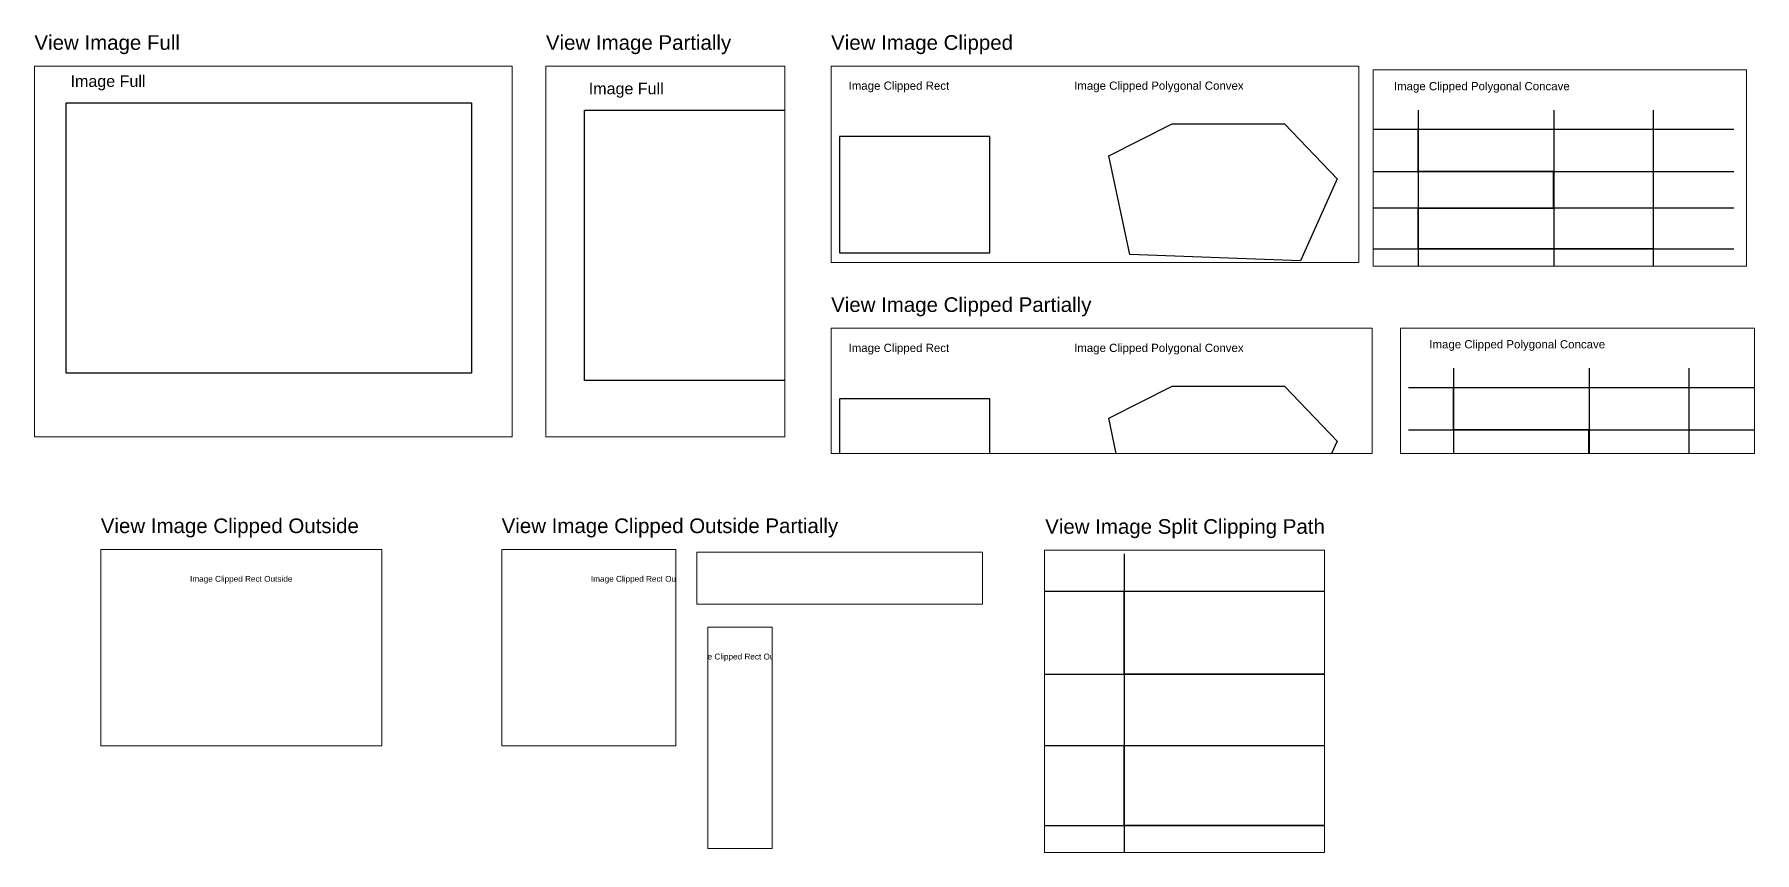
# Paper-space layout 'Layout1' of a CAD drawing. Header units: millimetres. Extents: x 1 to 22.2, y 10.9 to 20.9.
# The model-space entities are those that its viewports show. They can reach past a viewport. Long polylines and large blocks are cut down to what shows.
import ezdxf

# ---------------------------------------------------------------- set-up
doc = ezdxf.new("R2010")
doc.units = ezdxf.units.MM
doc.header["$XCLIPFRAME"] = 0
doc.styles.add('Notes', font='arial.ttf', dxfattribs={"height": 3})
doc.styles.get("Standard").update_dxf_attribs({"font": 'arial.ttf'})
picture_1 = doc.add_image_def('image1.jpg', size_in_pixel=(1000, 667))

msp = doc.modelspace()

# ---------------------------------------------------------------- linework, layer by layer
for p, q in [((16.08, 49.2), (16.08, 29.69)), ((32.62, 49.2), (32.62, 29.69)), ((44.73, 49.2), (44.73, 29.69)), ((10.6, 46.87), (54.55, 46.87)), ((10.6, 41.71), (54.55, 41.71)), ((10.6, 37.28), (54.55, 37.28)), ((10.6, 32.3), (54.55, 32.3))]:
    msp.add_line(p, q)

# ---------------------------------------------------------------- texts
at = {"char_height": 1, "attachment_point": 1, "style": 'Notes'}
for s, insert, width in [('Image Full', (3.36, 91.76), 10.161), ('Image Clipped Rect', (54.13, 91.76), 15.2781), ('Image Clipped Polygonal Convex', (81.62, 91.76), 24.8179), ('Image Clipped Polygonal Concave', (13.12, 52.63), 24.8179), ('Image Clipped Rect Outside', (75.92, 52.3), 18.8027)]:
    msp.add_mtext(s, dxfattribs=dict(at, insert=insert, width=width))

# ---------------------------------------------------------------- pictures from other files: only their frames are drawn
image = msp.add_image(picture_1, insert=(2.98, 65.84), size_in_units=(35.28, 23.53))
image.dxf.flags = 7
image = msp.add_image(picture_1, insert=(81.03, 65.84), size_in_units=(35.28, 23.53))
image.set_boundary_path([(135.8, 188.6), (355.2, 78), (743.2, 78), (924.54, 268.4), (797.6, 551.25), (208.34, 529.5), (135.8, 188.6)])
image = msp.add_image(picture_1, insert=(45.45, 65.84), size_in_units=(35.28, 23.53))
image.set_boundary_path([(213.8, 523.27), (733.16, 121.8)])
image = msp.add_image(picture_1, insert=(12.52, 26.71), size_in_units=(35.28, 23.53))
image.set_boundary_path([(100.53, 95.07), (912.57, 95.07), (912.57, 508.2), (100.53, 508.2), (100.53, 367.04), (568.07, 367.04), (568.07, 241.4), (100.53, 241.4), (100.53, 95.07)])

psp = doc.layouts.get("Layout1")

# ---------------------------------------------------------------- texts
at = {"color": 1}
for s, p in [('View Image Full', (1.014, 20.755)), ('View Image Partially', (7.302, 20.755)), ('View Image Clipped', (10.808, 20.755)), ('View Image Clipped Partially', (10.808, 17.532)), ('View Image Clipped Outside', (1.83, 14.813)), ('View Image Clipped Outside Partially', (6.758, 14.813)), ('View Image Split Clipping Path', (13.44, 14.804))]:
    psp.add_text(s, height=0.18, dxfattribs=at).set_placement(p)

# ---------------------------------------------------------------- viewports
at = {"layer": '0'}
for center, size, view_center_point, view_height, status in [((3.951, 18.275), (5.875, 4.56084), (21.011, 76.426), 32.29323, 4), ((8.771, 18.275), (2.938, 4.5608), (10.03, 77.071), 32.2932, 5), ((14.051, 19.347), (6.487, 2.41633), (84.15, 81.67), 23.95252, 6), ((19.767, 19.302), (4.59, 2.41633), (33.349, 42.15), 23.95252, 3), ((14.133, 16.562), (6.651, 1.53828), (84.966, 86.022), 15.24865, 7), ((3.558, 13.405), (3.457, 2.41633), (84.684, 40.065), 33.53353, 9), ((7.829, 13.405), (2.14, 2.4163), (75.548, 40.065), 33.5335, 10), ((15.152, 12.744), (3.44, 3.7192), (19.829, 40.021), 18.81, 8), ((10.912, 14.259), (3.512, 0.63568), (85.068, 39.473), 8.82188, 11), ((9.688, 12.295), (0.787, 2.723), (84.563, 37.924), 37.7893, 12)]:
    psp.add_viewport(center=center, size=size, view_center_point=view_center_point, view_height=view_height, status=status, dxfattribs=at)
psp.add_viewport(center=(19.984, 16.562), size=(4.353, 1.53828), view_center_point=(31.183, 46.452), view_height=15.24865, dxfattribs=at)

doc.saveas('drawing.dxf')
